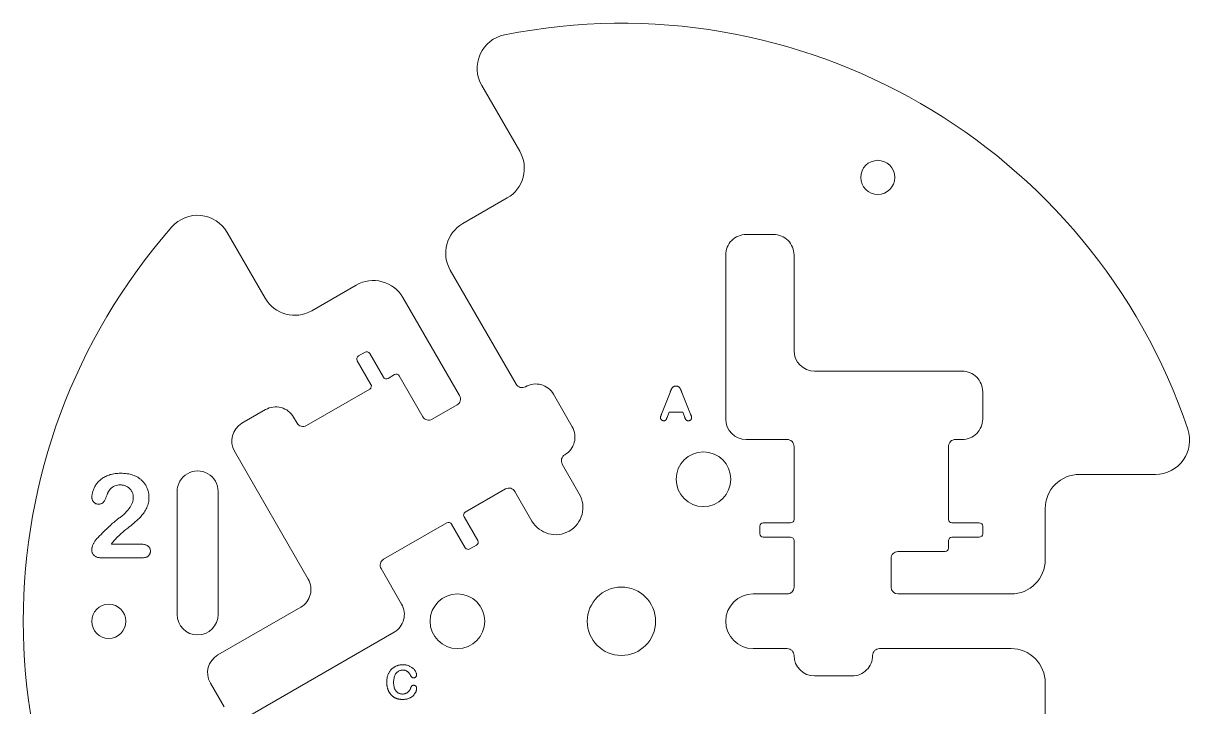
# Model space of a CAD drawing. Extents: x 65 to 235, y 62 to 238.
# Drawn here: x 64.7 to 235.3, y 137.5 to 237.5 of the extents above; entities that cross this region are included whole.
import ezdxf

# ---------------------------------------------------------------- set-up
doc = ezdxf.new("R2010")
doc.units = 0

msp = doc.modelspace()

# ---------------------------------------------------------------- linework, layer by layer
at = {"color": 1, "lineweight": 13}
for p, q in [((137.305496, 218.773712), (131.74144, 228.410919)), ((128.980179, 208.193573), (135.475357, 211.943573)), ((100.066399, 197.273697), (94.50235, 206.910919)), ((170.435944, 206.600006), (174.435944, 206.600006)), ((167.435944, 203.600006), (167.435944, 179.600006)), ((177.435944, 189.600006), (177.435944, 203.600006)), ((136.77504, 184.692459), (127.150047, 201.363449)), ((106.89653, 195.443573), (113.391716, 199.193573)), ((120.22184, 197.363449), (128.496841, 183.030731)), ((113.540176, 188.136429), (115.540176, 184.672333)), ((114.675819, 189.369446), (113.72319, 188.819443)), ((117.358826, 185.722321), (115.358826, 189.186432)), ((118.04184, 185.539307), (118.994476, 186.089325)), ((180.435944, 186.600006), (202.03595, 186.600006)), ((119.677483, 185.906311), (123.127487, 179.930725)), ((159.710754, 184.269409), (159.734802, 184.288574)), ((159.734802, 184.288574), (159.759949, 184.306732)), ((159.759949, 184.306732), (159.786163, 184.323944)), ((159.786163, 184.323944), (159.813446, 184.340179)), ((159.813446, 184.340179), (159.841919, 184.355164)), ((159.841919, 184.355164), (159.871689, 184.36853)), ((159.871689, 184.36853), (159.902756, 184.380341)), ((159.902756, 184.380341), (159.935135, 184.390594)), ((159.935135, 184.390594), (159.968842, 184.399231)), ((159.968842, 184.399231), (160.003845, 184.406342)), ((160.003845, 184.406342), (160.040161, 184.411835)), ((160.040161, 184.411835), (160.077759, 184.415802)), ((160.077759, 184.415802), (160.116669, 184.418137)), ((160.116669, 184.418137), (160.156906, 184.418945)), ((160.156906, 184.418945), (160.197769, 184.418137)), ((160.197769, 184.418137), (160.237274, 184.415802)), ((160.237274, 184.415802), (160.275391, 184.411835)), ((160.275391, 184.411835), (160.312119, 184.406342)), ((160.312119, 184.406342), (160.347504, 184.399231)), ((160.347504, 184.399231), (160.381485, 184.390594)), ((160.381485, 184.390594), (160.414108, 184.380341)), ((160.414108, 184.380341), (160.445374, 184.36853)), ((160.445374, 184.36853), (160.47522, 184.355164)), ((160.47522, 184.355164), (160.503738, 184.340179)), ((160.503738, 184.340179), (160.531021, 184.323975)), ((160.531021, 184.323975), (160.557205, 184.306885)), ((160.557205, 184.306885), (160.582352, 184.288849)), ((160.582352, 184.288849), (160.606415, 184.269928)), ((115.357162, 183.989319), (106.090698, 178.639313)), ((142.239151, 183.228363), (144.989151, 178.46521)), ((158.04248, 180.29393), (159.299072, 183.484024)), ((159.299072, 183.484024), (159.310013, 183.512054)), ((159.310013, 183.512054), (159.321396, 183.541168)), ((159.321396, 183.541168), (159.333206, 183.571426)), ((159.333206, 183.571426), (159.345459, 183.602768)), ((159.345459, 183.602768), (159.358124, 183.635223)), ((159.358124, 183.635223), (159.371262, 183.668777)), ((159.371262, 183.668777), (159.384827, 183.703461)), ((159.384827, 183.703461), (159.398788, 183.739212)), ((159.398788, 183.739212), (159.413223, 183.776093)), ((159.413223, 183.776093), (159.42807, 183.814072)), ((159.42807, 183.814072), (159.443268, 183.851959)), ((159.443268, 183.851959), (159.458664, 183.88855)), ((159.458664, 183.88855), (159.474228, 183.923798)), ((159.474228, 183.923798), (159.490021, 183.957764)), ((159.490021, 183.957764), (159.505981, 183.990417)), ((159.505981, 183.990417), (159.522186, 184.021759)), ((159.522186, 184.021759), (159.538574, 184.051834)), ((159.538574, 184.051834), (159.555161, 184.080566)), ((159.555161, 184.080566), (159.571945, 184.107971)), ((159.571945, 184.107971), (159.588913, 184.134079)), ((159.588913, 184.134079), (159.606567, 184.159073)), ((159.606567, 184.159073), (159.625259, 184.183105)), ((159.625259, 184.183105), (159.64502, 184.206146)), ((159.64502, 184.206146), (159.665848, 184.228195)), ((159.665848, 184.228195), (159.687775, 184.249298)), ((159.687775, 184.249298), (159.710754, 184.269409)), ((160.606415, 184.269928), (160.629395, 184.250107)), ((160.629395, 184.250107), (160.651321, 184.229401)), ((160.651321, 184.229401), (160.67215, 184.207764)), ((160.67215, 184.207764), (160.69191, 184.185211)), ((160.69191, 184.185211), (160.710602, 184.161789)), ((160.710602, 184.161789), (160.728256, 184.137466)), ((160.728256, 184.137466), (160.745041, 184.112473)), ((160.745041, 184.112473), (160.761353, 184.087128)), ((160.761353, 184.087128), (160.7771, 184.061386)), ((160.7771, 184.061386), (160.792313, 184.035309)), ((160.792313, 184.035309), (160.806992, 184.008865)), ((160.806992, 184.008865), (160.821136, 183.98204)), ((160.821136, 183.98204), (160.834732, 183.954834)), ((160.834732, 183.954834), (160.847809, 183.927277)), ((160.847809, 183.927277), (160.860336, 183.899338)), ((160.860336, 183.899338), (160.872314, 183.871033)), ((160.872314, 183.871033), (160.884384, 183.841629)), ((160.884384, 183.841629), (160.897064, 183.810287)), ((160.897064, 183.810287), (160.91037, 183.777008)), ((160.91037, 183.777008), (160.924347, 183.741837)), ((160.924347, 183.741837), (160.93895, 183.704742)), ((160.93895, 183.704742), (160.954163, 183.665787)), ((160.954163, 183.665787), (160.970016, 183.624863)), ((160.970016, 183.624863), (160.986542, 183.582062)), ((160.986542, 183.582062), (161.003662, 183.537354)), ((161.003662, 183.537354), (161.021439, 183.490723)), ((161.021439, 183.490723), (162.304825, 180.320755)), ((205.03595, 183.600006), (205.03595, 179.600006)), ((100.126587, 180.969437), (96.662491, 178.969437)), ((124.493507, 179.564697), (128.130814, 181.664703)), ((104.22467, 179.871368), (104.72467, 179.005341)), ((157.898392, 179.787933), (157.899734, 179.828461)), ((157.899841, 179.753479), (157.898392, 179.787933)), ((157.899734, 179.828461), (157.903748, 179.869446)), ((157.90416, 179.719711), (157.899841, 179.753479)), ((157.903748, 179.869446), (157.910431, 179.911011)), ((157.911362, 179.686722), (157.90416, 179.719711)), ((157.910431, 179.911011), (157.919846, 179.953094)), ((157.921432, 179.654434), (157.911362, 179.686722)), ((157.919846, 179.953094), (157.931885, 179.995712)), ((157.934402, 179.62291), (157.921432, 179.654434)), ((157.931885, 179.995712), (157.947021, 180.041946)), ((157.950256, 179.592133), (157.934402, 179.62291)), ((157.947021, 180.041946), (157.955917, 180.067566)), ((157.968994, 179.562057), (157.950256, 179.592133)), ((157.955917, 180.067566), (157.965668, 180.094894)), ((157.965668, 180.094894), (157.976318, 180.123901)), ((157.990585, 179.532745), (157.968994, 179.562057)), ((157.976318, 180.123901), (157.987793, 180.154541)), ((157.987793, 180.154541), (158.000168, 180.186874)), ((158.015106, 179.504166), (157.990585, 179.532745)), ((158.000168, 180.186874), (158.013397, 180.220886)), ((158.013397, 180.220886), (158.027496, 180.256592)), ((158.04248, 179.476303), (158.015106, 179.504166)), ((158.027496, 180.256592), (158.04248, 180.29393)), ((158.071716, 179.450226), (158.04248, 179.476303)), ((158.101837, 179.42688), (158.071716, 179.450226)), ((158.132858, 179.40625), (158.101837, 179.42688)), ((158.164703, 179.388367), (158.132858, 179.40625)), ((158.197479, 179.373291), (158.164703, 179.388367)), ((158.231049, 179.360916), (158.197479, 179.373291)), ((158.265549, 179.351288), (158.231049, 179.360916)), ((158.300903, 179.344437), (158.265549, 179.351288)), ((158.337128, 179.340286), (158.300903, 179.344437)), ((158.374237, 179.338943), (158.337128, 179.340286)), ((158.417206, 179.34021), (158.374237, 179.338943)), ((158.457718, 179.344101), (158.417206, 179.34021)), ((158.495743, 179.350555), (158.457718, 179.344101)), ((158.531311, 179.359573), (158.495743, 179.350555)), ((158.564377, 179.37117), (158.531311, 179.359573)), ((158.594955, 179.385376), (158.564377, 179.37117)), ((158.623108, 179.402145), (158.594955, 179.385376)), ((158.648727, 179.421494), (158.623108, 179.402145)), ((158.671875, 179.443436), (158.648727, 179.421494)), ((158.692566, 179.467957), (158.671875, 179.443436)), ((158.712402, 179.49614), (158.692566, 179.467957)), ((158.733032, 179.529144), (158.712402, 179.49614)), ((158.754471, 179.56691), (158.733032, 179.529144)), ((158.776749, 179.609482), (158.754471, 179.56691)), ((158.799789, 179.656845), (158.776749, 179.609482)), ((158.823639, 179.709), (158.799789, 179.656845)), ((158.848297, 179.765945), (158.823639, 179.709)), ((158.873779, 179.827698), (158.848297, 179.765945)), ((158.90004, 179.894241), (158.873779, 179.827698)), ((158.927109, 179.96553), (158.90004, 179.894241)), ((159.161713, 180.595535), (158.927109, 179.96553)), ((161.158829, 180.595535), (159.161713, 180.595535)), ((161.393402, 179.978973), (161.158829, 180.595535)), ((161.402954, 179.955811), (161.393402, 179.978973)), ((161.412888, 179.931976), (161.402954, 179.955811)), ((161.423218, 179.90744), (161.412888, 179.931976)), ((161.433868, 179.882172), (161.423218, 179.90744)), ((161.444916, 179.856216), (161.433868, 179.882172)), ((161.456314, 179.829575), (161.444916, 179.856216)), ((161.468124, 179.802216), (161.456314, 179.829575)), ((161.48024, 179.774139), (161.468124, 179.802216)), ((161.492767, 179.745361), (161.48024, 179.774139)), ((161.505676, 179.715912), (161.492767, 179.745361)), ((161.518646, 179.686844), (161.505676, 179.715912)), ((161.531448, 179.659332), (161.518646, 179.686844)), ((161.544098, 179.633377), (161.531448, 179.659332)), ((161.55658, 179.608948), (161.544098, 179.633377)), ((161.581055, 179.564728), (161.55658, 179.608948)), ((161.604828, 179.526642), (161.581055, 179.564728)), ((161.627975, 179.494751), (161.604828, 179.526642)), ((161.651825, 179.467133), (161.627975, 179.494751)), ((161.677826, 179.44194), (161.651825, 179.467133)), ((161.705978, 179.419128), (161.677826, 179.44194)), ((161.736282, 179.398758), (161.705978, 179.419128)), ((161.768707, 179.380829), (161.736282, 179.398758)), ((161.803543, 179.365738), (161.768707, 179.380829)), ((161.84108, 179.354004), (161.803543, 179.365738)), ((161.881287, 179.345627), (161.84108, 179.354004)), ((161.924194, 179.340622), (161.881287, 179.345627)), ((161.969757, 179.338943), (161.924194, 179.340622)), ((162.009384, 179.340347), (161.969757, 179.338943)), ((162.047836, 179.344635), (162.009384, 179.340347)), ((162.085114, 179.351746), (162.047836, 179.344635)), ((162.121246, 179.361694), (162.085114, 179.351746)), ((162.156158, 179.374527), (162.121246, 179.361694)), ((162.189896, 179.390198), (162.156158, 179.374527)), ((162.222504, 179.408691), (162.189896, 179.390198)), ((162.253937, 179.430054), (162.222504, 179.408691)), ((162.284149, 179.454285), (162.253937, 179.430054)), ((162.313217, 179.481339), (162.284149, 179.454285)), ((162.304825, 180.320755), (162.333511, 180.250351)), ((162.340286, 179.510086), (162.313217, 179.481339)), ((162.333511, 180.250351), (162.359131, 180.183899)), ((162.364502, 179.539459), (162.340286, 179.510086)), ((162.359131, 180.183899), (162.381744, 180.121399)), ((162.385864, 179.569351), (162.364502, 179.539459)), ((162.381744, 180.121399), (162.401352, 180.062836)), ((162.404373, 179.599823), (162.385864, 179.569351)), ((162.401352, 180.062836), (162.417938, 180.008286)), ((162.420044, 179.630859), (162.404373, 179.599823)), ((162.417938, 180.008286), (162.431503, 179.957642)), ((162.432877, 179.662491), (162.420044, 179.630859)), ((162.431503, 179.957642), (162.442062, 179.91098)), ((162.442825, 179.694672), (162.432877, 179.662491)), ((162.442062, 179.91098), (162.449615, 179.868225)), ((162.449936, 179.727432), (162.442825, 179.694672)), ((162.449615, 179.868225), (162.454132, 179.829468)), ((162.454239, 179.760757), (162.449936, 179.727432)), ((162.454132, 179.829468), (162.455627, 179.794647)), ((162.455627, 179.794647), (162.454239, 179.760757)), ((176.435944, 176.600006), (170.435944, 176.600006)), ((202.03595, 176.600006), (201.03595, 176.600006)), ((95.564415, 174.871368), (106.36441, 156.165222)), ((177.435944, 175.600006), (177.435944, 164.899994)), ((200.03595, 164.899994), (200.03595, 175.600006)), ((143.52504, 173.001114), (146.02504, 168.67099)), ((75.85762, 170.617813), (75.968948, 170.714096)), ((75.968948, 170.714096), (76.085815, 170.806458)), ((76.085815, 170.806458), (76.208221, 170.894867)), ((76.208221, 170.894867), (76.336136, 170.979355)), ((76.336136, 170.979355), (76.469589, 171.059891)), ((76.469589, 171.059891), (76.608574, 171.136536)), ((76.608574, 171.136536), (76.753075, 171.209198)), ((76.753075, 171.209198), (76.903114, 171.277924)), ((76.903114, 171.277924), (77.058685, 171.342743)), ((77.058685, 171.342743), (77.219749, 171.40242)), ((77.219749, 171.40242), (77.386246, 171.455826)), ((77.386246, 171.455826), (77.558182, 171.502945)), ((77.558182, 171.502945), (77.735573, 171.543793)), ((77.735573, 171.543793), (77.918404, 171.578369)), ((77.918404, 171.578369), (78.106689, 171.606628)), ((78.106689, 171.606628), (78.300415, 171.628632)), ((78.300415, 171.628632), (78.49958, 171.644318)), ((78.49958, 171.644318), (78.704201, 171.653748)), ((78.704201, 171.653748), (78.914261, 171.656891)), ((78.914261, 171.656891), (79.16684, 171.652863)), ((79.16684, 171.652863), (79.411873, 171.640823)), ((79.411873, 171.640823), (79.649361, 171.620697)), ((79.649361, 171.620697), (79.879333, 171.59256)), ((79.879333, 171.59256), (80.101738, 171.556366)), ((80.101738, 171.556366), (80.31662, 171.512146)), ((80.31662, 171.512146), (80.523956, 171.459869)), ((80.523956, 171.459869), (80.723755, 171.399551)), ((80.723755, 171.399551), (80.916008, 171.331192)), ((80.916008, 171.331192), (81.100739, 171.254791)), ((81.100739, 171.254791), (81.216591, 171.199142)), ((81.216591, 171.199142), (81.329597, 171.139496)), ((81.329597, 171.139496), (81.439758, 171.075851)), ((81.439758, 171.075851), (81.547073, 171.008133)), ((81.547073, 171.008133), (81.651543, 170.936447)), ((81.651543, 170.936447), (81.753166, 170.860687)), ((81.753166, 170.860687), (81.851921, 170.78096)), ((81.851921, 170.78096), (81.947861, 170.697189)), ((81.947861, 170.697189), (82.040924, 170.609375)), ((219.185944, 171.5), (230.314041, 171.5)), ((74.810715, 168.883652), (74.844467, 169.005798)), ((74.844467, 169.005798), (74.88343, 169.128937)), ((74.88343, 169.128937), (74.927574, 169.253098)), ((74.927574, 169.253098), (74.976929, 169.378265)), ((74.976929, 169.378265), (75.03141, 169.502716)), ((75.03141, 169.502716), (75.091026, 169.624893)), ((75.091026, 169.624893), (75.155746, 169.74469)), ((75.155746, 169.74469), (75.225571, 169.862137)), ((75.225571, 169.862137), (75.300499, 169.977249)), ((75.300499, 169.977249), (75.380539, 170.089966)), ((75.380539, 170.089966), (75.465698, 170.200409)), ((75.465698, 170.200409), (75.555969, 170.308487)), ((75.555969, 170.308487), (75.651352, 170.414185)), ((75.651352, 170.414185), (75.751831, 170.517578)), ((75.751831, 170.517578), (75.85762, 170.617813)), ((77.100243, 168.925201), (77.077812, 168.878311)), ((77.120384, 168.963409), (77.100243, 168.925201)), ((77.138268, 168.992889), (77.120384, 168.963409)), ((77.268616, 169.175934), (77.138268, 168.992889)), ((77.40834, 169.339706), (77.268616, 169.175934)), ((77.557465, 169.484238), (77.40834, 169.339706)), ((77.715965, 169.609451), (77.557465, 169.484238)), ((77.883858, 169.715454), (77.715965, 169.609451)), ((78.061127, 169.80217), (77.883858, 169.715454)), ((78.247765, 169.869598), (78.061127, 169.80217)), ((78.443802, 169.917755), (78.247765, 169.869598)), ((78.649208, 169.94664), (78.443802, 169.917755)), ((78.863991, 169.956299), (78.649208, 169.94664)), ((78.967064, 169.953949), (78.863991, 169.956299)), ((79.068565, 169.946915), (78.967064, 169.953949)), ((79.168465, 169.935165), (79.068565, 169.946915)), ((79.266785, 169.918777), (79.168465, 169.935165)), ((79.363487, 169.897644), (79.266785, 169.918777)), ((79.458611, 169.871857), (79.363487, 169.897644)), ((79.552155, 169.841354), (79.458611, 169.871857)), ((79.644104, 169.806183), (79.552155, 169.841354)), ((79.734451, 169.766281), (79.644104, 169.806183)), ((79.823196, 169.721741), (79.734451, 169.766281)), ((79.909302, 169.672928), (79.823196, 169.721741)), ((79.991753, 169.620377), (79.909302, 169.672928)), ((80.070496, 169.564011), (79.991753, 169.620377)), ((80.145546, 169.503922), (80.070496, 169.564011)), ((80.216927, 169.440033), (80.145546, 169.503922)), ((80.284615, 169.372391), (80.216927, 169.440033)), ((80.348625, 169.300964), (80.284615, 169.372391)), ((80.408951, 169.225784), (80.348625, 169.300964)), ((80.465561, 169.14682), (80.408951, 169.225784)), ((80.518524, 169.064087), (80.465561, 169.14682)), ((80.567062, 168.978363), (80.518524, 169.064087)), ((80.610497, 168.890381), (80.567062, 168.978363)), ((82.040924, 170.609375), (82.131142, 170.517578)), ((82.131142, 170.517578), (82.217987, 170.422287)), ((82.217987, 170.422287), (82.300865, 170.324066)), ((82.300865, 170.324066), (82.379837, 170.222885)), ((82.379837, 170.222885), (82.454842, 170.118805)), ((82.454842, 170.118805), (82.52594, 170.011795)), ((82.52594, 170.011795), (82.593071, 169.90184)), ((82.593071, 169.90184), (82.656288, 169.788956)), ((82.656288, 169.788956), (82.715546, 169.673157)), ((82.715546, 169.673157), (82.770866, 169.554382)), ((82.770866, 169.554382), (82.822281, 169.432693)), ((82.822281, 169.432693), (82.86924, 169.309097)), ((82.86924, 169.309097), (82.911255, 169.18457)), ((82.911255, 169.18457), (82.948311, 169.059143)), ((82.948311, 169.059143), (82.980446, 168.93277)), ((82.980446, 168.93277), (83.007622, 168.805466)), ((87.185944, 169), (87.185944, 151)), ((93.185944, 151), (93.185944, 169)), ((135.23082, 169.367142), (129.341843, 165.967148)), ((139.096848, 164.67099), (136.596848, 169.001114)), ((74.717239, 168.171936), (74.719833, 168.28804)), ((74.719986, 168.078415), (74.717239, 168.171936)), ((74.719833, 168.28804), (74.7276, 168.405167)), ((74.728287, 167.988953), (74.719986, 168.078415)), ((74.7276, 168.405167), (74.740608, 168.52327)), ((74.742104, 167.903519), (74.728287, 167.988953)), ((74.740608, 168.52327), (74.758766, 168.642395)), ((74.761459, 167.822113), (74.742104, 167.903519)), ((74.758766, 168.642395), (74.782166, 168.762512)), ((74.786331, 167.74469), (74.761459, 167.822113)), ((74.782166, 168.762512), (74.810715, 168.883652)), ((74.816757, 167.67131), (74.786331, 167.74469)), ((74.852699, 167.601944), (74.816757, 167.67131)), ((74.89415, 167.536606), (74.852699, 167.601944)), ((74.941139, 167.475266), (74.89415, 167.536606)), ((74.993668, 167.417938), (74.941139, 167.475266)), ((75.050385, 167.365448), (74.993668, 167.417938)), ((75.109947, 167.318451), (75.050385, 167.365448)), ((75.172356, 167.276978), (75.109947, 167.318451)), ((75.237633, 167.241028), (75.172356, 167.276978)), ((75.305733, 167.210632), (75.237633, 167.241028)), ((76.108902, 167.216904), (76.034126, 167.189774)), ((76.179062, 167.250092), (76.108902, 167.216904)), ((76.244621, 167.289291), (76.179062, 167.250092)), ((76.30558, 167.334534), (76.244621, 167.289291)), ((76.361916, 167.385788), (76.30558, 167.334534)), ((76.413628, 167.443085), (76.361916, 167.385788)), ((76.462547, 167.506012), (76.413628, 167.443085)), ((76.510483, 167.574127), (76.462547, 167.506012)), ((76.557396, 167.64743), (76.510483, 167.574127)), ((76.603294, 167.725922), (76.557396, 167.64743)), ((76.648201, 167.809586), (76.603294, 167.725922)), ((76.692093, 167.898483), (76.648201, 167.809586)), ((76.734993, 167.992569), (76.692093, 167.898483)), ((76.776878, 168.091858), (76.734993, 167.992569)), ((76.817741, 168.196304), (76.776878, 168.091858)), ((76.85762, 168.305954), (76.817741, 168.196304)), ((76.895874, 168.413879), (76.85762, 168.305954)), ((76.931839, 168.513031), (76.895874, 168.413879)), ((76.965569, 168.603516), (76.931839, 168.513031)), ((76.997017, 168.685303), (76.965569, 168.603516)), ((77.02623, 168.758331), (76.997017, 168.685303)), ((77.053154, 168.822662), (77.02623, 168.758331)), ((77.077812, 168.878311), (77.053154, 168.822662)), ((80.580627, 167.198288), (80.621216, 167.30069)), ((80.648827, 168.800079), (80.610497, 168.890381)), ((80.621216, 167.30069), (80.657028, 167.402679)), ((80.682045, 168.707581), (80.648827, 168.800079)), ((80.657028, 167.402679), (80.688065, 167.504257)), ((80.710144, 168.612762), (80.682045, 168.707581)), ((80.688065, 167.504257), (80.714333, 167.605423)), ((80.733154, 168.515732), (80.710144, 168.612762)), ((80.714333, 167.605423), (80.735817, 167.706131)), ((80.751038, 168.416412), (80.733154, 168.515732)), ((80.735817, 167.706131), (80.752533, 167.806458)), ((80.763809, 168.31485), (80.751038, 168.416412)), ((80.752533, 167.806458), (80.764473, 167.906357)), ((80.771454, 168.211014), (80.763809, 168.31485)), ((80.764473, 167.906357), (80.771637, 168.005859)), ((80.774025, 168.104919), (80.771454, 168.211014)), ((80.771637, 168.005859), (80.774025, 168.104919)), ((82.986969, 167.354294), (82.940613, 167.163513)), ((83.023041, 167.548859), (82.986969, 167.354294)), ((83.007622, 168.805466), (83.029869, 168.677246)), ((83.048798, 167.747208), (83.023041, 167.548859)), ((83.029869, 168.677246), (83.047173, 168.548111)), ((83.047173, 168.548111), (83.059517, 168.418045)), ((83.064262, 167.94928), (83.048798, 167.747208)), ((83.059517, 168.418045), (83.066933, 168.287048)), ((83.069397, 168.155182), (83.064262, 167.94928)), ((83.066933, 168.287048), (83.069397, 168.155182)), ((75.376701, 167.18576), (75.305733, 167.210632)), ((75.450485, 167.166412), (75.376701, 167.18576)), ((75.527145, 167.152557), (75.450485, 167.166412)), ((75.606644, 167.144287), (75.527145, 167.152557)), ((75.688995, 167.14151), (75.606644, 167.144287)), ((75.782188, 167.144516), (75.688995, 167.14151)), ((75.870781, 167.15358), (75.782188, 167.144516)), ((75.954781, 167.16864), (75.870781, 167.15358)), ((76.034126, 167.189774), (75.954781, 167.16864)), ((79.209152, 165.503601), (79.32579, 165.601135)), ((79.32579, 165.601135), (79.437828, 165.698776)), ((79.437828, 165.698776), (79.545273, 165.796478)), ((79.545273, 165.796478), (79.648117, 165.894302)), ((79.648117, 165.894302), (79.746338, 165.992188)), ((79.746338, 165.992188), (79.839966, 166.090164)), ((79.839966, 166.090164), (79.929092, 166.188431)), ((79.929092, 166.188431), (80.013878, 166.287216)), ((80.013878, 166.287216), (80.094292, 166.386475)), ((80.094292, 166.386475), (80.170364, 166.486252)), ((80.170364, 166.486252), (80.242073, 166.586517)), ((80.242073, 166.586517), (80.309402, 166.687317)), ((80.309402, 166.687317), (80.372421, 166.788574)), ((80.372421, 166.788574), (80.431046, 166.890366)), ((80.431046, 166.890366), (80.485352, 166.992645)), ((80.485352, 166.992645), (80.535263, 167.095444)), ((80.535263, 167.095444), (80.580627, 167.198288)), ((82.138687, 165.644821), (82.03376, 165.507935)), ((82.243187, 165.789093), (82.138687, 165.644821)), ((82.347275, 165.940735), (82.243187, 165.789093)), ((82.450958, 166.099731), (82.347275, 165.940735)), ((82.554207, 166.266083), (82.450958, 166.099731)), ((82.6521, 166.438034), (82.554207, 166.266083)), ((82.739677, 166.613724), (82.6521, 166.438034)), ((82.81694, 166.793228), (82.739677, 166.613724)), ((82.883926, 166.976486), (82.81694, 166.793228)), ((82.940613, 167.163513), (82.883926, 166.976486)), ((214.185944, 166.5), (214.185944, 159)), ((77.047462, 163.68605), (77.233261, 163.861008)), ((77.233261, 163.861008), (77.414719, 164.029358)), ((77.414719, 164.029358), (77.58889, 164.188721)), ((77.58889, 164.188721), (77.752815, 164.336792)), ((77.752815, 164.336792), (77.906563, 164.473557)), ((77.906563, 164.473557), (78.050049, 164.59903)), ((78.050049, 164.59903), (78.18335, 164.71315)), ((78.18335, 164.71315), (78.306412, 164.815994)), ((78.306412, 164.815994), (78.419235, 164.907501)), ((78.419235, 164.907501), (78.521858, 164.987701)), ((78.521858, 164.987701), (78.614258, 165.05661)), ((78.614258, 165.05661), (78.696457, 165.114182)), ((78.696457, 165.114182), (78.831535, 165.211426)), ((78.831535, 165.211426), (78.962013, 165.308731)), ((78.962013, 165.308731), (79.087868, 165.406113)), ((79.087868, 165.406113), (79.209152, 165.503601)), ((80.181236, 163.81221), (79.950836, 163.622604)), ((80.397163, 163.990875), (80.181236, 163.81221)), ((80.59861, 164.158508), (80.397163, 163.990875)), ((80.78553, 164.315201), (80.59861, 164.158508)), ((80.957993, 164.460953), (80.78553, 164.315201)), ((81.115929, 164.595703), (80.957993, 164.460953)), ((81.259392, 164.719467), (81.115929, 164.595703)), ((81.388374, 164.832245), (81.259392, 164.719467)), ((81.502846, 164.934097), (81.388374, 164.832245)), ((81.609863, 165.034103), (81.502846, 164.934097)), ((81.716461, 165.141525), (81.609863, 165.034103)), ((81.822662, 165.256302), (81.716461, 165.141525)), ((81.928429, 165.378418), (81.822662, 165.256302)), ((82.03376, 165.507935), (81.928429, 165.378418)), ((126.657166, 164.417145), (117.390694, 159.067139)), ((129.340179, 160.77002), (127.340179, 164.234131)), ((129.158829, 165.284134), (131.158829, 161.820023)), ((172.435944, 163.899994), (172.435944, 162.800003)), ((172.935944, 164.399994), (176.935944, 164.399994)), ((200.53595, 164.399994), (204.53595, 164.399994)), ((205.03595, 163.899994), (205.03595, 162.800003)), ((75.40416, 162.048096), (75.624832, 162.276016)), ((75.624832, 162.276016), (75.841141, 162.497299)), ((75.841141, 162.497299), (76.053078, 162.71196)), ((76.053078, 162.71196), (76.260674, 162.920029)), ((76.260674, 162.920029), (76.463898, 163.12146)), ((76.463898, 163.12146), (76.662781, 163.316269)), ((76.662781, 163.316269), (76.857292, 163.504456)), ((76.857292, 163.504456), (77.047462, 163.68605)), ((78.328735, 162.2052), (78.195312, 162.068222)), ((78.477966, 162.351379), (78.328735, 162.2052)), ((78.643036, 162.506775), (78.477966, 162.351379)), ((78.823959, 162.671387), (78.643036, 162.506775)), ((79.020683, 162.84523), (78.823959, 162.671387)), ((79.233261, 163.028259), (79.020683, 162.84523)), ((79.461678, 163.22052), (79.233261, 163.028259)), ((79.705925, 163.422012), (79.461678, 163.22052)), ((79.950836, 163.622604), (79.705925, 163.422012)), ((176.935944, 162.300003), (172.935944, 162.300003)), ((204.53595, 162.300003), (200.53595, 162.300003)), ((74.683708, 160.464798), (74.685974, 160.5271)), ((74.687241, 160.372192), (74.683708, 160.464798)), ((74.685974, 160.5271), (74.69278, 160.593292)), ((74.69278, 160.593292), (74.704079, 160.663467)), ((74.704079, 160.663467), (74.71991, 160.737564)), ((74.71991, 160.737564), (74.74025, 160.815598)), ((74.74025, 160.815598), (74.765144, 160.897552)), ((74.765144, 160.897552), (74.794556, 160.98349)), ((74.794556, 160.98349), (74.828468, 161.073334)), ((74.828468, 161.073334), (74.86692, 161.167099)), ((74.86692, 161.167099), (74.909897, 161.264847)), ((74.909897, 161.264847), (74.955566, 161.362381)), ((74.955566, 161.362381), (75.002052, 161.455673)), ((75.002052, 161.455673), (75.049393, 161.544678)), ((75.049393, 161.544678), (75.097557, 161.62941)), ((75.097557, 161.62941), (75.146576, 161.709869)), ((75.146576, 161.709869), (75.196411, 161.786072)), ((75.196411, 161.786072), (75.247086, 161.858017)), ((75.247086, 161.858017), (75.298622, 161.925629)), ((75.298622, 161.925629), (75.350967, 161.988998)), ((75.350967, 161.988998), (75.40416, 162.048096)), ((77.6073, 161.340149), (77.565521, 161.27739)), ((77.565521, 161.27739), (81.938461, 161.27739)), ((77.648956, 161.401031), (77.6073, 161.340149)), ((77.690414, 161.460114), (77.648956, 161.401031)), ((77.731712, 161.517319), (77.690414, 161.460114)), ((77.772858, 161.572693), (77.731712, 161.517319)), ((77.813805, 161.626236), (77.772858, 161.572693)), ((77.854622, 161.677917), (77.813805, 161.626236)), ((77.895233, 161.727783), (77.854622, 161.677917)), ((77.935699, 161.775757), (77.895233, 161.727783)), ((77.976006, 161.821945), (77.935699, 161.775757)), ((78.077736, 161.94046), (77.976006, 161.821945)), ((78.195312, 162.068222), (78.077736, 161.94046)), ((81.938461, 161.27739), (82.06604, 161.274719)), ((82.06604, 161.274719), (82.187454, 161.266678)), ((82.187454, 161.266678), (82.30262, 161.253265)), ((82.30262, 161.253265), (82.411613, 161.234512)), ((82.411613, 161.234512), (82.514404, 161.210388)), ((82.514404, 161.210388), (82.611, 161.180893)), ((82.611, 161.180893), (82.70137, 161.146042)), ((82.70137, 161.146042), (82.785576, 161.105835)), ((82.785576, 161.105835), (82.863579, 161.060242)), ((82.863579, 161.060242), (82.935356, 161.009338)), ((82.935356, 161.009338), (83.000633, 160.953796)), ((83.000633, 160.953796), (83.059006, 160.894379)), ((83.059006, 160.894379), (83.110542, 160.831146)), ((83.110542, 160.831146), (83.155197, 160.764053)), ((83.155197, 160.764053), (83.192963, 160.693069)), ((83.192963, 160.693069), (83.223877, 160.618256)), ((83.223877, 160.618256), (83.247932, 160.539627)), ((83.247932, 160.539627), (83.265099, 160.457092)), ((83.265099, 160.457092), (83.275391, 160.370743)), ((130.975815, 161.137009), (130.023193, 160.587021)), ((177.435944, 161.800003), (177.435944, 155)), ((200.03595, 161.800003), (200.03595, 160.699997)), ((74.697784, 160.282013), (74.687241, 160.372192)), ((74.715385, 160.194229), (74.697784, 160.282013)), ((74.740021, 160.108948), (74.715385, 160.194229)), ((74.771675, 160.026031), (74.740021, 160.108948)), ((74.810379, 159.945572), (74.771675, 160.026031)), ((74.856125, 159.867538), (74.810379, 159.945572)), ((74.908905, 159.791946), (74.856125, 159.867538)), ((74.968727, 159.718765), (74.908905, 159.791946)), ((75.035553, 159.64801), (74.968727, 159.718765)), ((75.108704, 159.58194), (75.035553, 159.64801)), ((75.18737, 159.522842), (75.108704, 159.58194)), ((75.271545, 159.470718), (75.18737, 159.522842)), ((75.361282, 159.425522), (75.271545, 159.470718)), ((75.456535, 159.387268), (75.361282, 159.425522)), ((75.557297, 159.355988), (75.456535, 159.387268)), ((75.66362, 159.33165), (75.557297, 159.355988)), ((75.775452, 159.314255), (75.66362, 159.33165)), ((75.89283, 159.303833), (75.775452, 159.314255)), ((76.015717, 159.300354), (75.89283, 159.303833)), ((82.181412, 159.300354), (76.015717, 159.300354)), ((82.289185, 159.303207), (82.181412, 159.300354)), ((82.391342, 159.311737), (82.289185, 159.303207)), ((82.487885, 159.325989), (82.391342, 159.311737)), ((82.578819, 159.345917), (82.487885, 159.325989)), ((82.664162, 159.371582), (82.578819, 159.345917)), ((82.743866, 159.402893), (82.664162, 159.371582)), ((82.817963, 159.439926), (82.743866, 159.402893)), ((82.886436, 159.482635), (82.817963, 159.439926)), ((82.949303, 159.531067), (82.886436, 159.482635)), ((83.006577, 159.585175), (82.949303, 159.531067)), ((83.058296, 159.643402), (83.006577, 159.585175)), ((83.104599, 159.704147), (83.058296, 159.643402)), ((83.145416, 159.76738), (83.104599, 159.704147)), ((83.180824, 159.833145), (83.145416, 159.76738)), ((83.21077, 159.901428), (83.180824, 159.833145)), ((83.235283, 159.972214), (83.21077, 159.901428)), ((83.254333, 160.045517), (83.235283, 159.972214)), ((83.267944, 160.121338), (83.254333, 160.045517)), ((83.2761, 160.199677), (83.267944, 160.121338)), ((83.275391, 160.370743), (83.278847, 160.280487)), ((83.278847, 160.280487), (83.2761, 160.199677)), ((191.635941, 159.199997), (191.635941, 155)), ((199.53595, 160.199997), (192.635941, 160.199997)), ((117.024673, 157.701111), (120.024673, 152.504959)), ((176.435944, 154), (171.435944, 154)), ((209.185944, 154), (192.635941, 154)), ((105.266342, 152.067139), (93.141983, 145.067139)), ((98.141983, 136.406891), (118.92659, 148.406891)), ((171.435944, 146), (176.435944, 146)), ((189.935944, 146), (209.185944, 146)), ((118.941292, 143.306854), (119.020004, 143.352859)), ((119.020004, 143.352859), (119.100937, 143.39566)), ((119.100937, 143.39566), (119.184067, 143.435287)), ((119.184067, 143.435287), (119.269409, 143.471725)), ((119.269409, 143.471725), (119.356461, 143.504822)), ((119.356461, 143.504822), (119.444595, 143.53447)), ((119.444595, 143.53447), (119.533905, 143.560608)), ((119.533905, 143.560608), (119.624352, 143.583267)), ((119.624352, 143.583267), (119.715912, 143.602417)), ((119.715912, 143.602417), (119.808655, 143.618103)), ((119.808655, 143.618103), (119.902527, 143.630295)), ((119.902527, 143.630295), (119.997498, 143.639008)), ((119.997498, 143.639008), (120.093643, 143.644241)), ((120.093643, 143.644241), (120.190926, 143.645996)), ((120.190926, 143.645996), (120.308907, 143.643616)), ((120.308907, 143.643616), (120.424301, 143.636475)), ((120.424301, 143.636475), (120.537048, 143.624588)), ((120.537048, 143.624588), (120.647186, 143.607895)), ((120.647186, 143.607895), (120.75473, 143.586487)), ((120.75473, 143.586487), (120.859627, 143.560318)), ((120.859627, 143.560318), (120.961945, 143.529419)), ((120.961945, 143.529419), (121.06163, 143.493729)), ((121.06163, 143.493729), (121.158691, 143.453262)), ((121.158691, 143.453262), (121.253151, 143.408081)), ((121.253151, 143.408081), (121.344131, 143.35936)), ((121.344131, 143.35936), (121.430771, 143.308411)), ((117.876251, 141.553925), (117.891769, 141.661392)), ((117.891769, 141.661392), (117.910767, 141.766373)), ((117.910767, 141.766373), (117.933197, 141.868881)), ((117.933197, 141.868881), (117.959076, 141.968918)), ((117.959076, 141.968918), (117.988411, 142.066452)), ((117.988411, 142.066452), (118.021179, 142.161514)), ((118.021179, 142.161514), (118.05722, 142.253998)), ((118.05722, 142.253998), (118.096184, 142.343735)), ((118.096184, 142.343735), (118.138168, 142.430817)), ((118.138168, 142.430817), (118.183128, 142.515121)), ((118.183128, 142.515121), (118.231064, 142.596725)), ((118.231064, 142.596725), (118.281982, 142.675613)), ((118.281982, 142.675613), (118.335884, 142.751816)), ((118.335884, 142.751816), (118.392754, 142.825272)), ((118.392754, 142.825272), (118.452599, 142.896042)), ((118.452599, 142.896042), (118.515457, 142.964081)), ((118.515457, 142.964081), (118.580894, 143.02916)), ((118.580894, 143.02916), (118.648582, 143.09108)), ((118.648582, 143.09108), (118.71843, 143.14978)), ((118.71843, 143.14978), (118.790497, 143.205338)), ((118.790497, 143.205338), (118.864792, 143.25769)), ((118.864792, 143.25769), (118.941292, 143.306854)), ((118.915413, 141.689331), (118.889984, 141.545197)), ((118.948151, 141.825607), (118.915413, 141.689331)), ((118.988129, 141.954025), (118.948151, 141.825607)), ((119.035431, 142.074646), (118.988129, 141.954025)), ((119.089958, 142.187408), (119.035431, 142.074646)), ((119.151733, 142.292313), (119.089958, 142.187408)), ((119.220825, 142.389389), (119.151733, 142.292313)), ((119.296036, 142.477875), (119.220825, 142.389389)), ((119.376244, 142.557068), (119.296036, 142.477875)), ((119.461433, 142.626923), (119.376244, 142.557068)), ((119.551651, 142.6875), (119.461433, 142.626923)), ((119.646828, 142.738739), (119.551651, 142.6875)), ((119.747009, 142.780624), (119.646828, 142.738739)), ((119.852158, 142.813232), (119.747009, 142.780624)), ((119.962326, 142.836548), (119.852158, 142.813232)), ((120.077484, 142.850525), (119.962326, 142.836548)), ((120.197632, 142.855164), (120.077484, 142.850525)), ((120.273476, 142.853348), (120.197632, 142.855164)), ((120.346878, 142.847931), (120.273476, 142.853348)), ((120.417824, 142.838882), (120.346878, 142.847931)), ((120.486351, 142.826218), (120.417824, 142.838882)), ((120.552414, 142.809906), (120.486351, 142.826218)), ((120.616013, 142.790039), (120.552414, 142.809906)), ((120.677185, 142.766495), (120.616013, 142.790039)), ((120.735931, 142.739349), (120.677185, 142.766495)), ((120.792191, 142.708588), (120.735931, 142.739349)), ((120.846016, 142.674225), (120.792191, 142.708588)), ((120.897957, 142.6362), (120.846016, 142.674225)), ((120.948502, 142.594467), (120.897957, 142.6362)), ((120.997681, 142.549042), (120.948502, 142.594467)), ((121.045479, 142.499954), (120.997681, 142.549042)), ((121.091911, 142.447189), (121.045479, 142.499954)), ((121.136971, 142.390732), (121.091911, 142.447189)), ((121.180634, 142.330582), (121.136971, 142.390732)), ((121.222923, 142.266724), (121.180634, 142.330582)), ((121.26387, 142.199219), (121.222923, 142.266724)), ((121.303421, 142.128021), (121.26387, 142.199219)), ((121.32666, 142.085098), (121.303421, 142.128021)), ((121.349472, 142.044785), (121.32666, 142.085098)), ((121.371841, 142.007095), (121.349472, 142.044785)), ((121.393791, 141.971985), (121.371841, 142.007095)), ((121.415253, 141.939529), (121.393791, 141.971985)), ((121.43634, 141.909653), (121.415253, 141.939529)), ((121.430771, 143.308411), (121.513016, 143.255219)), ((121.456963, 141.882431), (121.43634, 141.909653)), ((121.477127, 141.857788), (121.456963, 141.882431)), ((121.496887, 141.83577), (121.477127, 141.857788)), ((121.51619, 141.816391), (121.496887, 141.83577)), ((121.513016, 143.255219), (121.590942, 143.199768)), ((121.536255, 141.799194), (121.51619, 141.816391)), ((121.558228, 141.783829), (121.536255, 141.799194)), ((121.582108, 141.770233), (121.558228, 141.783829)), ((121.607887, 141.758469), (121.582108, 141.770233)), ((121.590942, 143.199768), (121.664505, 143.14209)), ((121.635597, 141.74852), (121.607887, 141.758469)), ((121.665192, 141.740387), (121.635597, 141.74852)), ((121.664505, 143.14209), (121.733696, 143.082169)), ((121.696709, 141.734039), (121.665192, 141.740387)), ((121.730133, 141.729538), (121.696709, 141.734039)), ((121.765472, 141.726807), (121.730133, 141.729538)), ((121.733696, 143.082169), (121.798538, 143.019989)), ((121.802704, 141.725906), (121.765472, 141.726807)), ((121.798538, 143.019989), (121.859016, 142.955551)), ((121.836388, 141.727203), (121.802704, 141.725906)), ((121.86908, 141.73114), (121.836388, 141.727203)), ((121.859016, 142.955551), (121.915123, 142.88887)), ((121.900726, 141.737671), (121.86908, 141.73114)), ((121.931381, 141.746811), (121.900726, 141.737671)), ((121.915123, 142.88887), (121.966888, 142.819962)), ((121.961044, 141.758575), (121.931381, 141.746811)), ((121.9897, 141.772949), (121.961044, 141.758575)), ((121.966888, 142.819962), (122.014008, 142.75032)), ((122.017334, 141.789948), (121.9897, 141.772949)), ((122.014008, 142.75032), (122.056198, 142.681458)), ((122.043976, 141.809555), (122.017334, 141.789948)), ((122.069611, 141.831757), (122.043976, 141.809555)), ((122.056198, 142.681458), (122.093384, 142.613342)), ((122.094246, 141.856598), (122.069611, 141.831757)), ((122.093384, 142.613342), (122.125618, 142.546005)), ((122.117157, 141.883133), (122.094246, 141.856598)), ((122.13768, 141.910492), (122.117157, 141.883133)), ((122.125618, 142.546005), (122.152893, 142.479446)), ((122.155762, 141.938629), (122.13768, 141.910492)), ((122.152893, 142.479446), (122.175194, 142.413635)), ((122.171432, 141.96756), (122.155762, 141.938629)), ((122.184723, 141.99733), (122.171432, 141.96756)), ((122.175194, 142.413635), (122.192566, 142.348648)), ((122.195564, 142.027893), (122.184723, 141.99733)), ((122.192566, 142.348648), (122.204964, 142.284378)), ((122.204025, 142.059265), (122.195564, 142.027893)), ((122.210045, 142.091446), (122.204025, 142.059265)), ((122.204964, 142.284378), (122.21241, 142.220886)), ((122.213676, 142.12439), (122.210045, 142.091446)), ((122.21241, 142.220886), (122.214874, 142.158173)), ((122.214874, 142.158173), (122.213676, 142.12439)), ((185.935944, 142), (180.435944, 142)), ((92.043907, 140.96907), (94.043907, 137.504959)), ((117.84861, 141.099289), (117.850365, 141.21666)), ((117.849319, 141.026627), (117.84861, 141.099289)), ((117.851379, 140.954788), (117.849319, 141.026627)), ((117.850365, 141.21666), (117.855515, 141.331573)), ((117.854836, 140.883743), (117.851379, 140.954788)), ((117.859604, 140.813522), (117.854836, 140.883743)), ((117.855515, 141.331573), (117.864151, 141.444)), ((117.865807, 140.74408), (117.859604, 140.813522)), ((117.864151, 141.444), (117.876251, 141.553925)), ((117.873352, 140.675476), (117.865807, 140.74408)), ((117.882294, 140.60762), (117.873352, 140.675476)), ((117.892578, 140.540588), (117.882294, 140.60762)), ((117.904266, 140.474396), (117.892578, 140.540588)), ((117.917313, 140.408997), (117.904266, 140.474396)), ((117.931747, 140.344376), (117.917313, 140.408997)), ((117.94754, 140.280518), (117.931747, 140.344376)), ((117.964714, 140.217438), (117.94754, 140.280518)), ((117.983276, 140.155121), (117.964714, 140.217438)), ((118.003197, 140.093582), (117.983276, 140.155121)), ((118.024475, 140.032822), (118.003197, 140.093582)), ((118.047165, 139.972809), (118.024475, 140.032822)), ((118.07119, 139.913589), (118.047165, 139.972809)), ((118.860901, 141.233398), (118.857269, 141.065765)), ((118.857269, 141.065765), (118.858841, 140.95311)), ((118.858841, 140.95311), (118.863693, 140.844284)), ((118.871796, 141.393219), (118.860901, 141.233398)), ((118.863693, 140.844284), (118.871719, 140.739304)), ((118.871719, 140.739304), (118.88298, 140.638214)), ((118.889984, 141.545197), (118.871796, 141.393219)), ((118.88298, 140.638214), (118.897476, 140.540955)), ((118.897476, 140.540955), (118.915161, 140.44751)), ((118.915161, 140.44751), (118.936089, 140.358002)), ((118.936089, 140.358002), (118.96022, 140.272293)), ((118.96022, 140.272293), (118.987518, 140.19043)), ((118.987518, 140.19043), (119.018105, 140.112427)), ((119.018105, 140.112427), (119.051605, 140.038284)), ((119.051605, 140.038284), (119.087799, 139.968002)), ((119.087799, 139.968002), (119.126663, 139.901581)), ((121.193008, 139.896698), (121.233337, 139.965179)), ((121.233337, 139.965179), (121.270805, 140.037628)), ((121.270805, 140.037628), (121.305321, 140.114105)), ((121.305321, 140.114105), (121.336922, 140.194519)), ((121.336922, 140.194519), (121.349976, 140.232666)), ((121.349976, 140.232666), (121.363617, 140.269394)), ((121.363617, 140.269394), (121.377869, 140.304688)), ((121.377869, 140.304688), (121.3927, 140.338486)), ((121.3927, 140.338486), (121.408142, 140.370865)), ((121.408142, 140.370865), (121.424194, 140.40184)), ((121.424194, 140.40184), (121.440857, 140.43132)), ((121.440857, 140.43132), (121.45813, 140.459396)), ((121.45813, 140.459396), (121.47596, 140.486008)), ((121.47596, 140.486008), (121.494423, 140.5112)), ((121.494423, 140.5112), (121.514343, 140.534424)), ((121.514343, 140.534424), (121.536537, 140.555222)), ((121.536537, 140.555222), (121.560997, 140.573563)), ((121.560997, 140.573563), (121.587723, 140.589462)), ((121.587723, 140.589462), (121.61673, 140.602921)), ((121.61673, 140.602921), (121.648041, 140.613922)), ((121.648041, 140.613922), (121.681625, 140.622513)), ((121.681625, 140.622513), (121.717484, 140.628601)), ((121.717484, 140.628601), (121.755615, 140.632294)), ((121.755615, 140.632294), (121.795998, 140.633514)), ((121.795998, 140.633514), (121.831024, 140.632263)), ((121.831024, 140.632263), (121.865036, 140.628525)), ((121.865036, 140.628525), (121.898056, 140.62233)), ((121.898056, 140.62233), (121.930061, 140.613678)), ((121.930061, 140.613678), (121.961044, 140.602493)), ((121.961044, 140.602493), (121.99102, 140.588852)), ((121.99102, 140.588852), (122.020027, 140.572754)), ((122.020027, 140.572754), (122.047989, 140.554153)), ((122.047989, 140.554153), (122.074997, 140.533081)), ((122.074997, 140.533081), (122.100952, 140.509537)), ((122.100952, 140.509537), (122.12516, 140.4841)), ((122.12516, 140.4841), (122.146774, 140.457504)), ((122.146774, 140.457504), (122.165901, 140.429703)), ((122.165901, 140.429703), (122.182434, 140.400696)), ((122.182434, 140.400696), (122.196457, 140.370468)), ((122.199379, 139.957031), (122.186653, 139.905869)), ((122.196457, 140.370468), (122.207909, 140.33902)), ((122.209793, 140.007416), (122.199379, 139.957031)), ((122.207909, 140.33902), (122.216827, 140.306381)), ((122.217896, 140.057037), (122.209793, 140.007416)), ((122.216827, 140.306381), (122.223175, 140.272552)), ((122.223663, 140.105881), (122.217896, 140.057037)), ((122.223175, 140.272552), (122.227013, 140.237503)), ((122.227142, 140.153931), (122.223663, 140.105881)), ((122.227013, 140.237503), (122.22831, 140.201233)), ((122.22831, 140.201233), (122.227142, 140.153931)), ((214.185944, 141), (214.185944, 133.5)), ((118.096619, 139.855133), (118.07119, 139.913589)), ((118.123413, 139.79747), (118.096619, 139.855133)), ((118.151459, 139.740692), (118.123413, 139.79747)), ((118.180641, 139.685074), (118.151459, 139.740692)), ((118.210968, 139.630508), (118.180641, 139.685074)), ((118.242416, 139.577103), (118.210968, 139.630508)), ((118.275024, 139.52478), (118.242416, 139.577103)), ((118.308762, 139.473541), (118.275024, 139.52478)), ((118.343658, 139.423431), (118.308762, 139.473541)), ((118.3797, 139.374435), (118.343658, 139.423431)), ((118.416855, 139.326523), (118.3797, 139.374435)), ((118.455162, 139.279739), (118.416855, 139.326523)), ((118.4991, 139.229782), (118.455162, 139.279739)), ((118.543961, 139.181824), (118.4991, 139.229782)), ((118.589584, 139.135818), (118.543961, 139.181824)), ((118.636086, 139.091797), (118.589584, 139.135818)), ((118.683434, 139.049789), (118.636086, 139.091797)), ((118.73159, 139.009705), (118.683434, 139.049789)), ((118.780609, 138.971634), (118.73159, 139.009705)), ((118.830444, 138.935516), (118.780609, 138.971634)), ((118.881149, 138.901382), (118.830444, 138.935516)), ((118.932632, 138.869247), (118.881149, 138.901382)), ((118.985184, 138.838898), (118.932632, 138.869247)), ((119.038879, 138.810196), (118.985184, 138.838898)), ((119.09375, 138.783112), (119.038879, 138.810196)), ((119.149803, 138.757721), (119.09375, 138.783112)), ((119.126663, 139.901581), (119.168213, 139.838989)), ((119.207031, 138.733963), (119.149803, 138.757721)), ((119.168213, 139.838989), (119.21244, 139.780273)), ((119.265396, 138.711823), (119.207031, 138.733963)), ((119.21244, 139.780273), (119.259354, 139.725388)), ((119.259354, 139.725388), (119.30896, 139.674377)), ((119.324959, 138.691315), (119.265396, 138.711823)), ((119.30896, 139.674377), (119.361237, 139.627213)), ((119.385696, 138.67247), (119.324959, 138.691315)), ((119.361237, 139.627213), (119.416199, 139.583908)), ((119.447617, 138.655273), (119.385696, 138.67247)), ((119.416199, 139.583908), (119.473801, 139.544464)), ((119.510681, 138.639709), (119.447617, 138.655273)), ((119.473801, 139.544464), (119.533829, 139.508789)), ((119.575073, 138.625717), (119.510681, 138.639709)), ((119.533829, 139.508789), (119.595802, 139.476898)), ((119.640839, 138.613159), (119.575073, 138.625717)), ((119.595802, 139.476898), (119.659805, 139.448746)), ((119.708023, 138.602112), (119.640839, 138.613159)), ((119.659805, 139.448746), (119.7258, 139.424347)), ((119.776596, 138.592514), (119.708023, 138.602112)), ((119.7258, 139.424347), (119.793823, 139.403717)), ((119.846603, 138.584412), (119.776596, 138.592514)), ((119.793823, 139.403717), (119.863876, 139.386826)), ((119.91803, 138.577789), (119.846603, 138.584412)), ((119.863876, 139.386826), (119.935928, 139.373688)), ((119.990845, 138.572632), (119.91803, 138.577789)), ((119.935928, 139.373688), (120.009972, 139.364288)), ((120.065063, 138.568924), (119.990845, 138.572632)), ((120.009972, 139.364288), (120.086044, 139.358688)), ((120.140686, 138.566711), (120.065063, 138.568924)), ((120.086044, 139.358688), (120.164101, 139.356796)), ((120.217743, 138.565994), (120.140686, 138.566711)), ((120.164101, 139.356796), (120.248581, 139.358917)), ((120.318985, 138.567627), (120.217743, 138.565994)), ((120.248581, 139.358917), (120.330399, 139.365311)), ((120.417717, 138.572556), (120.318985, 138.567627)), ((120.330399, 139.365311), (120.409569, 139.375946)), ((120.409569, 139.375946), (120.486069, 139.390839)), ((120.513885, 138.58075), (120.417717, 138.572556)), ((120.486069, 139.390839), (120.559937, 139.410019)), ((120.607506, 138.592255), (120.513885, 138.58075)), ((120.559937, 139.410019), (120.631157, 139.433411)), ((120.698593, 138.607025), (120.607506, 138.592255)), ((120.631157, 139.433411), (120.69976, 139.461075)), ((120.78714, 138.625107), (120.698593, 138.607025)), ((120.69976, 139.461075), (120.765671, 139.492996)), ((120.765671, 139.492996), (120.828972, 139.529175)), ((120.873093, 138.646439), (120.78714, 138.625107)), ((120.828972, 139.529175), (120.889603, 139.56958)), ((120.956558, 138.671082), (120.873093, 138.646439)), ((120.889603, 139.56958), (120.947433, 139.614136)), ((120.947433, 139.614136), (121.00238, 139.662674)), ((121.03743, 138.698975), (120.956558, 138.671082)), ((121.00238, 139.662674), (121.05442, 139.715195)), ((121.115761, 138.730179), (121.03743, 138.698975)), ((121.05442, 139.715195), (121.103516, 139.771713)), ((121.103516, 139.771713), (121.149696, 139.832214)), ((121.191452, 138.764023), (121.115761, 138.730179)), ((121.149696, 139.832214), (121.193008, 139.896698)), ((121.264427, 138.799835), (121.191452, 138.764023)), ((121.334633, 138.83757), (121.264427, 138.799835)), ((121.4021, 138.87735), (121.334633, 138.83757)), ((121.466789, 138.919083), (121.4021, 138.87735)), ((121.52874, 138.962799), (121.466789, 138.919083)), ((121.587952, 139.008499), (121.52874, 138.962799)), ((121.644409, 139.056137), (121.587952, 139.008499)), ((121.698135, 139.105804), (121.644409, 139.056137)), ((121.749115, 139.15744), (121.698135, 139.105804)), ((121.797371, 139.210144), (121.749115, 139.15744)), ((121.842987, 139.263046), (121.797371, 139.210144)), ((121.885971, 139.316162), (121.842987, 139.263046)), ((121.9263, 139.369446), (121.885971, 139.316162)), ((121.963974, 139.422989), (121.9263, 139.369446)), ((121.999023, 139.476685), (121.963974, 139.422989)), ((122.031403, 139.530609), (121.999023, 139.476685)), ((122.061127, 139.584717), (122.031403, 139.530609)), ((122.088226, 139.639069), (122.061127, 139.584717)), ((122.112686, 139.693558), (122.088226, 139.639069)), ((122.134659, 139.747803), (122.112686, 139.693558)), ((122.154289, 139.801254), (122.134659, 139.747803)), ((122.171638, 139.853989), (122.154289, 139.801254)), ((122.186653, 139.905869), (122.171638, 139.853989))]:
    msp.add_line(p, q, dxfattribs=at)
for centre, radius in [((189.685944, 214.951904), 2.5), ((164.185944, 170.784607), 4), ((128.185944, 150), 4), ((152.185944, 150), 5), ((77.185944, 150), 2.5)]:
    msp.add_circle(centre, radius, dxfattribs=at)
for centre, radius, start, end in [((152.185944, 150), 87.5, 18.736244, 101.263756), ((136.071564, 230.910919), 5, 101.263756, 210.000003), ((132.975357, 216.273712), 5, 299.999998, 30.000001), ((90.172226, 204.410919), 5, 30.000001, 138.73625), ((131.480179, 203.863449), 5, 120.000003, 210.000003), ((152.185944, 150), 87.5, 138.73625, 221.26375), ((170.435944, 203.600006), 3, 90.000003, 180.000005), ((174.435944, 203.600006), 3, 0, 90.000003), ((115.891716, 194.863449), 5, 30.000001, 120.000003), ((104.39653, 199.773697), 5, 210.000003, 299.999998), ((114.925819, 188.936432), 0.5, 30.000001, 120.000003), ((180.435944, 189.600006), 3, 180.000005, 269.999997), ((113.97319, 188.386429), 0.5, 120.000003, 210.000003), ((119.244476, 185.656311), 0.5, 30.000001, 120.000003), ((202.03595, 183.600006), 3, 0, 90.000003), ((115.107162, 184.422333), 0.5, 299.999998, 30.000001), ((117.79184, 185.972321), 0.5, 210.000003, 299.999998), ((137.641068, 185.192459), 1, 210.000003, 299.999998), ((139.641068, 181.728363), 3, 30.000001, 120.000003), ((127.630814, 182.530731), 1, 299.999998, 30.000001), ((101.626587, 178.371368), 3, 30.000001, 120.000003), ((123.993507, 180.430725), 1, 210.000003, 299.999998), ((170.435944, 179.600006), 3, 180.000005, 269.999997), ((202.03595, 179.600006), 3, 269.999997, 360), ((98.162491, 176.371368), 3, 120.000003, 210.000003), ((105.590698, 179.505341), 1, 210.000003, 299.999998), ((142.391068, 176.96521), 3, 299.999998, 30.000001), ((230.314041, 176.5), 5, 269.999997, 18.736244), ((176.435944, 175.600006), 1, 0, 90.000003), ((201.03595, 175.600006), 1, 90.000003, 180.000005), ((144.391068, 173.501114), 1, 120.000003, 210.000003), ((90.185944, 169), 3, 0, 180.000005), ((219.185944, 166.5), 5, 90.000003, 180.000005), ((135.73082, 168.501114), 1, 30.000001, 120.000003), ((142.560944, 166.67099), 4, 210.000003, 30.000001), ((129.591843, 165.534134), 0.5, 120.000003, 210.000003), ((126.907166, 163.984131), 0.5, 30.000001, 120.000003), ((172.935944, 163.899994), 0.5, 90.000003, 180.000005), ((176.935944, 164.899994), 0.5, 269.999997, 360), ((200.53595, 164.899994), 0.5, 180.000005, 269.999997), ((204.53595, 163.899994), 0.5, 0, 90.000003), ((172.935944, 162.800003), 0.5, 180.000005, 269.999997), ((176.935944, 161.800003), 0.5, 0, 90.000003), ((200.53595, 161.800003), 0.5, 90.000003, 180.000005), ((204.53595, 162.800003), 0.5, 269.999997, 360), ((129.773193, 161.02002), 0.5, 210.000003, 299.999998), ((130.725815, 161.570023), 0.5, 299.999998, 30.000001), ((199.53595, 160.699997), 0.5, 269.999997, 360), ((117.890694, 158.201111), 1, 120.000003, 210.000003), ((192.635941, 159.199997), 1, 90.000003, 180.000005), ((209.185944, 159), 5, 269.999997, 360), ((103.766342, 154.665222), 3, 299.999998, 30.000001), ((171.435944, 150), 4, 90.000003, 269.999997), ((176.435944, 155), 1, 269.999997, 360), ((192.635941, 155), 1, 180.000005, 269.999997), ((117.42659, 151.004959), 3, 299.999998, 30.000001), ((90.185944, 151), 3, 180.000005, 360), ((94.641983, 142.46907), 3, 120.000003, 210.000003), ((176.435944, 145), 1, 0, 90.000003), ((189.935944, 145), 1, 90.000003, 180.000005), ((209.185944, 141), 5, 0, 90.000003), ((180.435944, 145), 3, 180.000005, 269.999997), ((185.935944, 145), 3, 269.999997, 360)]:
    msp.add_arc(centre, radius, start, end, dxfattribs=at)

doc.saveas('drawing.dxf')
